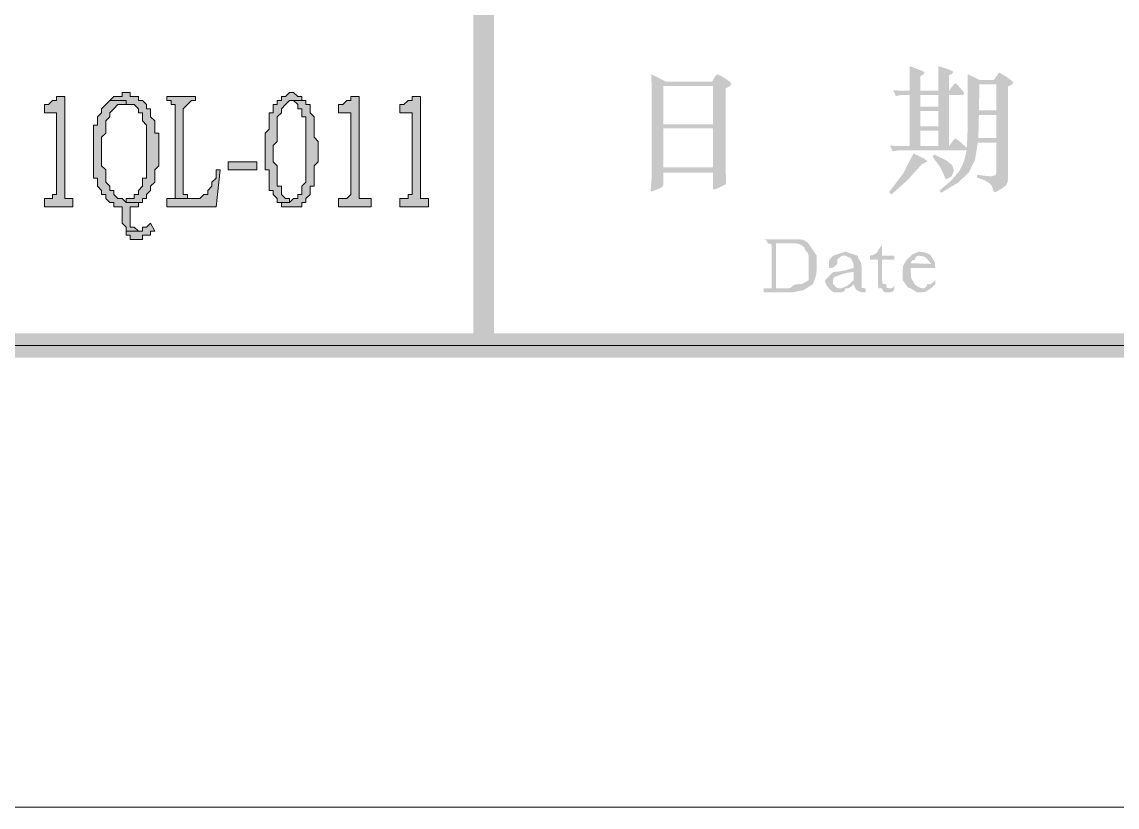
# Model space of a CAD drawing. Header units: millimetres. Extents: x 6 to 291, y 4 to 206.
# Drawn here: x 266.68 to 278.02, y 3.98 to 12.12 of the extents above; entities that cross this region are included whole.
import ezdxf

# ---------------------------------------------------------------- set-up
doc = ezdxf.new("R2010")
doc.units = ezdxf.units.MM
doc.layers.add('C00-00-00', color=7, linetype='Continuous')

msp = doc.modelspace()

# ---------------------------------------------------------------- hatches: boundary and pattern name
at = {"layer": 'C00-00-00'}
h = msp.add_hatch(color=256, dxfattribs=at)
h.dxf.hatch_style = 2
h.paths.add_polyline_path([(271.56834, 16.467664), (271.35666, 16.467664), (271.56834, 8.762999)])
h = msp.add_hatch(color=256, dxfattribs=at)
h.dxf.hatch_style = 2
h.paths.add_polyline_path([(271.35666, 16.467664), (271.56834, 8.762999), (271.35666, 8.762999)])
h = msp.add_hatch(color=256, dxfattribs=at)
h.dxf.hatch_style = 2
h.paths.add_polyline_path([(271.56834, 16.467664), (271.35666, 16.467664), (271.56834, 8.762999)])
h = msp.add_hatch(color=256, dxfattribs=at)
h.dxf.hatch_style = 2
h.paths.add_polyline_path([(271.35666, 16.467664), (271.56834, 8.762999), (271.35666, 8.762999)])
h = msp.add_hatch(color=256, dxfattribs=at)
h.paths.add_polyline_path([(273.351651, 11.49844), (273.831208, 11.49844), (273.858769, 11.553562), (273.880818, 11.57561), (273.901488, 11.567342), (273.946964, 11.542537), (273.988305, 11.514288), (274.013109, 11.49844), (274.029646, 11.470879), (274.013798, 11.452965), (273.969012, 11.426782), (273.969012, 10.583423), (273.974524, 10.456643), (273.969012, 10.434595), (273.935939, 10.418058), (273.880818, 10.390497), (273.842233, 10.379473), (273.83672, 10.39601), (273.83672, 10.555862), (273.32409, 10.555862), (273.32409, 10.429082), (273.313066, 10.407034), (273.291017, 10.395321), (273.252432, 10.379473), (273.214536, 10.364315), (273.197311, 10.357424), (273.191799, 10.368449), (273.202823, 10.511765), (273.202823, 11.459855), (273.197311, 11.57561)])
h.paths.add_polyline_path([(273.83672, 11.057468), (273.83672, 11.454343), (273.32409, 11.454343), (273.32409, 11.057468)])
h.paths.add_polyline_path([(273.83672, 10.610984), (273.83672, 11.013371), (273.32409, 11.013371), (273.32409, 10.610984)])
h = msp.add_hatch(color=256, dxfattribs=at)
h.paths.add_polyline_path([(273.351651, 11.49844), (273.831208, 11.49844), (273.858769, 11.553562), (273.880818, 11.57561), (273.901488, 11.567342), (273.946964, 11.542537), (273.988305, 11.514288), (274.013109, 11.49844), (274.029646, 11.470879), (274.013798, 11.452965), (273.969012, 11.426782), (273.969012, 10.583423), (273.974524, 10.456643), (273.969012, 10.434595), (273.935939, 10.418058), (273.880818, 10.390497), (273.842233, 10.379473), (273.83672, 10.39601), (273.83672, 10.555862), (273.32409, 10.555862), (273.32409, 10.429082), (273.313066, 10.407034), (273.291017, 10.395321), (273.252432, 10.379473), (273.214536, 10.364315), (273.197311, 10.357424), (273.191799, 10.368449), (273.202823, 10.511765), (273.202823, 11.459855), (273.197311, 11.57561)])
h.paths.add_polyline_path([(273.83672, 11.057468), (273.83672, 11.454343), (273.32409, 11.454343), (273.32409, 11.057468)])
h.paths.add_polyline_path([(273.83672, 10.610984), (273.83672, 11.013371), (273.32409, 11.013371), (273.32409, 10.610984)])
h = msp.add_hatch(color=256, dxfattribs=at)
h.paths.add_polyline_path([(276.28375, 11.404734), (276.333359, 11.470879), (276.349896, 11.481904), (276.366432, 11.469501), (276.399505, 11.432294), (276.431889, 11.391642), (276.443603, 11.371661), (276.421554, 11.360636), (276.28375, 11.360636), (276.28375, 10.83147), (276.333359, 10.897615), (276.349896, 10.90864), (276.387103, 10.884524), (276.465651, 10.814933), (276.469699, 10.859375), (276.47323, 10.926554), (276.475728, 11.016471), (276.476675, 11.129126), (276.476675, 11.36477), (276.476675, 11.57561), (276.603455, 11.514977), (276.746771, 11.514977), (276.785356, 11.570098), (276.801892, 11.592147), (276.826008, 11.580433), (276.879063, 11.548049), (276.931428, 11.509464), (276.950721, 11.487416), (276.935562, 11.47019), (276.895599, 11.448831), (276.895599, 10.495228), (276.888709, 10.453198), (276.87355, 10.42357), (276.812917, 10.379473), (276.775021, 10.359492), (276.757795, 10.351912), (276.741259, 10.368449), (276.728167, 10.413235), (276.702674, 10.445619), (276.653064, 10.475936), (276.570382, 10.506253), (276.575894, 10.533813), (276.662022, 10.521411), (276.71921, 10.517277), (276.763307, 10.528301), (276.774332, 10.55035), (276.774332, 10.864543), (276.581406, 10.864543), (276.55109, 10.683331), (276.4877, 10.555862), (276.373323, 10.449064), (276.201068, 10.3464), (276.184531, 10.368449), (276.316134, 10.483515), (276.393993, 10.577911), (276.43809, 10.672306), (276.465651, 10.787372), (275.760096, 10.787372), (275.699462, 10.776348), (275.671901, 10.836982), (275.743559, 10.83147), (275.875851, 10.83147), (275.875851, 11.360636), (275.793169, 11.360636), (275.732535, 11.349612), (275.704974, 11.410246), (275.776632, 11.404734), (275.875851, 11.404734), (275.875851, 11.531513), (275.875851, 11.658293), (275.953021, 11.630732), (275.991606, 11.615573), (276.013655, 11.608683), (276.030191, 11.592147), (276.018478, 11.574921), (275.986094, 11.553562), (275.986094, 11.404734), (276.173507, 11.404734), (276.173507, 11.537025), (276.173507, 11.658293), (276.239481, 11.638742), (276.287884, 11.621775), (276.317684, 11.607908), (276.327847, 11.597659), (276.316134, 11.581122), (276.28375, 11.564586)])
h.paths.add_polyline_path([(276.592431, 11.200784), (276.774332, 11.200784), (276.774332, 11.470879), (276.597943, 11.470879), (276.595187, 11.319295)])
h.paths.add_polyline_path([(276.173507, 11.360636), (275.986094, 11.360636), (275.986094, 11.239369), (276.173507, 11.239369)])
h.paths.add_polyline_path([(276.173507, 11.035419), (276.173507, 11.195272), (275.986094, 11.195272), (275.986094, 11.035419)])
h.paths.add_polyline_path([(276.774332, 11.151174), (276.592431, 11.151174), (276.586919, 10.914152), (276.774332, 10.914152)])
h.paths.add_polyline_path([(276.173507, 10.83147), (276.173507, 10.991322), (275.986094, 10.991322), (275.986094, 10.83147)])
h.paths.add_polyline_path([(275.914436, 10.754299), (276.026057, 10.700556), (276.063264, 10.671617), (276.035703, 10.660593), (275.997118, 10.638544), (275.85518, 10.48007), (275.688438, 10.329864), (275.660877, 10.351912), (275.808327, 10.546905)])
h.paths.add_polyline_path([(276.12941, 10.743275), (276.207958, 10.706068), (276.261702, 10.677129), (276.316823, 10.633032), (276.333359, 10.577911), (276.311311, 10.517277), (276.261702, 10.489716), (276.24172, 10.497984), (276.234141, 10.522789), (276.187976, 10.617874), (276.112873, 10.721227)])
h = msp.add_hatch(color=256, dxfattribs=at)
h.paths.add_polyline_path([(276.28375, 11.404734), (276.333359, 11.470879), (276.349896, 11.481904), (276.366432, 11.469501), (276.399505, 11.432294), (276.431889, 11.391642), (276.443603, 11.371661), (276.421554, 11.360636), (276.28375, 11.360636), (276.28375, 10.83147), (276.333359, 10.897615), (276.349896, 10.90864), (276.387103, 10.884524), (276.465651, 10.814933), (276.469699, 10.859375), (276.47323, 10.926554), (276.475728, 11.016471), (276.476675, 11.129126), (276.476675, 11.36477), (276.476675, 11.57561), (276.603455, 11.514977), (276.746771, 11.514977), (276.785356, 11.570098), (276.801892, 11.592147), (276.826008, 11.580433), (276.879063, 11.548049), (276.931428, 11.509464), (276.950721, 11.487416), (276.935562, 11.47019), (276.895599, 11.448831), (276.895599, 10.495228), (276.888709, 10.453198), (276.87355, 10.42357), (276.812917, 10.379473), (276.775021, 10.359492), (276.757795, 10.351912), (276.741259, 10.368449), (276.728167, 10.413235), (276.702674, 10.445619), (276.653064, 10.475936), (276.570382, 10.506253), (276.575894, 10.533813), (276.662022, 10.521411), (276.71921, 10.517277), (276.763307, 10.528301), (276.774332, 10.55035), (276.774332, 10.864543), (276.581406, 10.864543), (276.55109, 10.683331), (276.4877, 10.555862), (276.373323, 10.449064), (276.201068, 10.3464), (276.184531, 10.368449), (276.316134, 10.483515), (276.393993, 10.577911), (276.43809, 10.672306), (276.465651, 10.787372), (275.760096, 10.787372), (275.699462, 10.776348), (275.671901, 10.836982), (275.743559, 10.83147), (275.875851, 10.83147), (275.875851, 11.360636), (275.793169, 11.360636), (275.732535, 11.349612), (275.704974, 11.410246), (275.776632, 11.404734), (275.875851, 11.404734), (275.875851, 11.531513), (275.875851, 11.658293), (275.953021, 11.630732), (275.991606, 11.615573), (276.013655, 11.608683), (276.030191, 11.592147), (276.018478, 11.574921), (275.986094, 11.553562), (275.986094, 11.404734), (276.173507, 11.404734), (276.173507, 11.537025), (276.173507, 11.658293), (276.239481, 11.638742), (276.287884, 11.621775), (276.317684, 11.607908), (276.327847, 11.597659), (276.316134, 11.581122), (276.28375, 11.564586)])
h.paths.add_polyline_path([(276.592431, 11.200784), (276.774332, 11.200784), (276.774332, 11.470879), (276.597943, 11.470879), (276.595187, 11.319295)])
h.paths.add_polyline_path([(276.173507, 11.360636), (275.986094, 11.360636), (275.986094, 11.239369), (276.173507, 11.239369)])
h.paths.add_polyline_path([(276.173507, 11.035419), (276.173507, 11.195272), (275.986094, 11.195272), (275.986094, 11.035419)])
h.paths.add_polyline_path([(276.774332, 11.151174), (276.592431, 11.151174), (276.586919, 10.914152), (276.774332, 10.914152)])
h.paths.add_polyline_path([(276.173507, 10.83147), (276.173507, 10.991322), (275.986094, 10.991322), (275.986094, 10.83147)])
h.paths.add_polyline_path([(275.914436, 10.754299), (276.026057, 10.700556), (276.063264, 10.671617), (276.035703, 10.660593), (275.997118, 10.638544), (275.85518, 10.48007), (275.688438, 10.329864), (275.660877, 10.351912), (275.808327, 10.546905)])
h.paths.add_polyline_path([(276.12941, 10.743275), (276.207958, 10.706068), (276.261702, 10.677129), (276.316823, 10.633032), (276.333359, 10.577911), (276.311311, 10.517277), (276.261702, 10.489716), (276.24172, 10.497984), (276.234141, 10.522789), (276.187976, 10.617874), (276.112873, 10.721227)])
h = msp.add_hatch(color=256, dxfattribs=at)
h.dxf.hatch_style = 2
h.paths.add_polyline_path([(267.758333, 11.387677), (267.716, 11.387677), (267.716, 11.345343), (267.673667, 11.345343), (267.631333, 11.345343), (267.589, 11.30301), (267.758333, 11.30301), (267.758333, 11.260677), (267.800667, 11.260677), (267.843, 11.260677), (267.885333, 11.218343), (267.885333, 11.17601), (267.927667, 11.17601), (267.927667, 11.133677), (267.927667, 11.091343), (267.97, 11.04901), (267.97, 11.006677), (267.97, 10.964343), (267.97, 10.625677), (267.97, 10.583343), (267.97, 10.498677), (267.927667, 10.498677), (267.927667, 10.456343), (267.927667, 10.41401), (267.885333, 10.371677), (267.885333, 10.329343), (267.843, 10.329343), (267.843, 10.28701), (267.800667, 10.28701), (267.758333, 10.28701), (267.758333, 10.244677), (267.927667, 10.244677), (267.927667, 10.28701), (267.97, 10.28701), (267.97, 10.329343), (268.012333, 10.371677), (268.012333, 10.41401), (268.054667, 10.456343), (268.054667, 10.498677), (268.054667, 10.583343), (268.097, 10.625677), (268.097, 10.964343), (268.054667, 10.964343), (268.054667, 11.04901), (268.054667, 11.091343), (268.012333, 11.133677), (268.012333, 11.17601), (268.012333, 11.218343), (267.97, 11.218343), (267.97, 11.260677), (267.927667, 11.30301), (267.885333, 11.30301), (267.885333, 11.345343), (267.843, 11.345343), (267.800667, 11.345343), (267.800667, 11.387677)])
h = msp.add_hatch(color=256, dxfattribs=at)
h.dxf.hatch_style = 2
h.paths.add_polyline_path([(269.451673, 11.387677), (269.40934, 11.345343), (269.367006, 11.345343), (269.367006, 11.30301), (269.324673, 11.30301), (269.324673, 11.260677), (269.28234, 11.260677), (269.28234, 11.218343), (269.28234, 11.17601), (269.240006, 11.17601), (269.240006, 11.133677), (269.240006, 11.091343), (269.240006, 11.006677), (269.197673, 10.964343), (269.197673, 10.837343), (269.197673, 10.79501), (269.197673, 10.583343), (269.240006, 10.583343), (269.240006, 10.456343), (269.240006, 10.371677), (269.28234, 10.371677), (269.28234, 10.329343), (269.324673, 10.28701), (269.324673, 10.244677), (269.451673, 10.244677), (269.451673, 10.28701), (269.40934, 10.28701), (269.367006, 10.329343), (269.367006, 10.371677), (269.367006, 10.41401), (269.324673, 10.41401), (269.324673, 10.456343), (269.324673, 10.498677), (269.324673, 10.625677), (269.28234, 10.66801), (269.28234, 10.837343), (269.324673, 10.879677), (269.324673, 11.04901), (269.324673, 11.091343), (269.324673, 11.133677), (269.367006, 11.17601), (269.367006, 11.218343), (269.40934, 11.260677), (269.451673, 11.30301), (269.621006, 11.30301), (269.578673, 11.30301), (269.578673, 11.345343), (269.53634, 11.345343), (269.494006, 11.387677)])
h = msp.add_hatch(color=256, dxfattribs=at)
h.dxf.hatch_style = 2
h.paths.add_polyline_path([(267.123327, 11.345334), (267.080994, 11.345334), (267.03866, 11.345334), (267.03866, 11.303001), (266.996327, 11.303001), (266.953994, 11.260668), (266.91166, 11.260668), (266.91166, 11.176001), (267.03866, 11.176001), (267.03866, 10.414001), (267.03866, 10.329334), (266.996327, 10.329334), (266.996327, 10.287001), (266.91166, 10.287001), (266.91166, 10.202334), (267.207994, 10.202334), (267.207994, 10.287001), (267.123327, 10.287001)])
h = msp.add_hatch(color=256, dxfattribs=at)
h.dxf.hatch_style = 2
h.paths.add_polyline_path([(267.588996, 11.303008), (267.546663, 11.260675), (267.504329, 11.218342), (267.504329, 11.176008), (267.461996, 11.133675), (267.461996, 11.091342), (267.461996, 11.049008), (267.419663, 11.049008), (267.419663, 10.964342), (267.419663, 10.922008), (267.419663, 10.625675), (267.419663, 10.583342), (267.419663, 10.541008), (267.419663, 10.498675), (267.461996, 10.498675), (267.461996, 10.456342), (267.461996, 10.414008), (267.504329, 10.371675), (267.504329, 10.329342), (267.546663, 10.329342), (267.546663, 10.287008), (267.588996, 10.244675), (267.631329, 10.244675), (267.631329, 10.202342), (267.673663, 10.202342), (267.715996, 10.202342), (267.715996, 10.160008), (267.715996, 10.117675), (267.715996, 10.075342), (267.715996, 10.033008), (267.758329, 9.990675), (267.758329, 9.948342), (267.885329, 9.948342), (267.842996, 9.990675), (267.800663, 9.990675), (267.800663, 10.033008), (267.800663, 10.075342), (267.800663, 10.202342), (267.842996, 10.202342), (267.885329, 10.202342), (267.885329, 10.244675), (267.927663, 10.244675), (267.758329, 10.244675), (267.715996, 10.287008), (267.673663, 10.287008), (267.631329, 10.329342), (267.631329, 10.371675), (267.588996, 10.371675), (267.588996, 10.414008), (267.546663, 10.456342), (267.546663, 10.498675), (267.546663, 10.583342), (267.504329, 10.625675), (267.504329, 10.922008), (267.546663, 10.964342), (267.546663, 11.049008), (267.546663, 11.091342), (267.588996, 11.133675), (267.588996, 11.176008), (267.631329, 11.218342), (267.673663, 11.260675), (267.758329, 11.260675), (267.758329, 11.303008)])
h = msp.add_hatch(color=256, dxfattribs=at)
h.dxf.hatch_style = 2
h.paths.add_polyline_path([(268.477992, 11.345334), (268.181659, 11.345334), (268.181659, 11.303001), (268.223992, 11.303001), (268.223992, 11.260668), (268.266326, 11.260668), (268.266326, 10.329334), (268.266326, 10.287001), (268.435659, 10.287001), (268.393326, 10.287001), (268.393326, 10.329334), (268.350992, 10.329334), (268.350992, 11.218334), (268.393326, 11.260668), (268.435659, 11.303001), (268.477992, 11.303001)])
h = msp.add_hatch(color=256, dxfattribs=at)
h.dxf.hatch_style = 2
h.paths.add_polyline_path([(269.620994, 11.303008), (269.451661, 11.303008), (269.493994, 11.303008), (269.536328, 11.260675), (269.536328, 11.218342), (269.578661, 11.218342), (269.578661, 11.176008), (269.578661, 11.133675), (269.620994, 11.133675), (269.620994, 11.049008), (269.620994, 11.006675), (269.620994, 10.668008), (269.620994, 10.625675), (269.620994, 10.541008), (269.620994, 10.498675), (269.620994, 10.456342), (269.578661, 10.414008), (269.578661, 10.371675), (269.578661, 10.329342), (269.536328, 10.329342), (269.536328, 10.287008), (269.493994, 10.287008), (269.451661, 10.244675), (269.324661, 10.244675), (269.366994, 10.244675), (269.366994, 10.202342), (269.409328, 10.202342), (269.536328, 10.202342), (269.578661, 10.202342), (269.578661, 10.244675), (269.620994, 10.244675), (269.620994, 10.287008), (269.663328, 10.329342), (269.663328, 10.371675), (269.663328, 10.414008), (269.705661, 10.414008), (269.705661, 10.456342), (269.705661, 10.498675), (269.705661, 10.625675), (269.747994, 10.668008), (269.747994, 10.879675), (269.705661, 10.922008), (269.705661, 11.049008), (269.705661, 11.091342), (269.705661, 11.133675), (269.663328, 11.176008), (269.663328, 11.218342), (269.663328, 11.260675), (269.620994, 11.260675)])
h = msp.add_hatch(color=256, dxfattribs=at)
h.dxf.hatch_style = 2
h.paths.add_polyline_path([(270.171332, 11.345334), (270.128999, 11.345334), (270.086665, 11.345334), (270.086665, 11.303001), (270.044332, 11.303001), (270.001999, 11.260668), (269.959665, 11.260668), (269.959665, 11.176001), (270.086665, 11.176001), (270.086665, 10.414001), (270.086665, 10.329334), (270.044332, 10.287001), (269.959665, 10.287001), (269.959665, 10.202334), (270.298332, 10.202334), (270.298332, 10.287001), (270.171332, 10.287001), (270.171332, 10.329334)])
h = msp.add_hatch(color=256, dxfattribs=at)
h.dxf.hatch_style = 2
h.paths.add_polyline_path([(270.806339, 11.345334), (270.764005, 11.345334), (270.721672, 11.345334), (270.721672, 11.303001), (270.679339, 11.303001), (270.637005, 11.260668), (270.594672, 11.260668), (270.594672, 11.176001), (270.721672, 11.176001), (270.721672, 10.414001), (270.721672, 10.329334), (270.679339, 10.329334), (270.679339, 10.287001), (270.594672, 10.287001), (270.594672, 10.202334), (270.891005, 10.202334), (270.891005, 10.287001), (270.806339, 10.287001)])
h = msp.add_hatch(color=256, dxfattribs=at)
h.dxf.hatch_style = 2
h.paths.add_polyline_path([(268.816667, 10.668002), (269.112999, 10.668002), (269.112999, 10.583333), (268.816667, 10.583333)])
h = msp.add_hatch(color=256, dxfattribs=at)
h.dxf.hatch_style = 2
h.paths.add_polyline_path([(268.689672, 10.583333), (268.689672, 10.541), (268.689672, 10.498666), (268.647339, 10.456333), (268.647339, 10.414), (268.605005, 10.371666), (268.605005, 10.329333), (268.562672, 10.329333), (268.520339, 10.287), (268.435672, 10.287), (268.266339, 10.287), (268.181672, 10.287), (268.181672, 10.202333), (268.689672, 10.202333), (268.732005, 10.583333)])
h = msp.add_hatch(color=256, dxfattribs=at)
h.dxf.hatch_style = 2
h.paths.add_polyline_path([(268.012339, 10.032995), (267.970006, 9.990662), (267.927672, 9.990662), (267.927672, 9.948329), (267.758339, 9.948329), (267.758339, 9.905995), (267.800672, 9.905995), (267.800672, 9.863662), (267.927672, 9.863662), (267.927672, 9.905995), (267.970006, 9.905995), (268.012339, 9.905995), (268.012339, 9.948329), (268.054672, 9.948329)])
h = msp.add_hatch(color=256, dxfattribs=at)
h.paths.add_polyline_path([(274.362323, 9.863674), (274.57399, 9.863674), (274.674531, 9.863674), (274.743323, 9.863674), (274.774412, 9.85706), (274.801531, 9.842508), (274.820714, 9.827956), (274.870323, 9.757841), (274.912656, 9.694341), (274.912656, 9.667883), (274.912656, 9.609674), (274.911995, 9.552789), (274.907365, 9.503841), (274.894797, 9.454893), (274.870323, 9.398008), (274.780365, 9.339799), (274.658656, 9.313341), (274.362323, 9.313341), (274.362323, 9.355674), (274.404656, 9.355674), (274.44699, 9.355674), (274.44699, 9.398008), (274.44699, 9.440341), (274.44699, 9.779008), (274.441698, 9.816049), (274.404656, 9.821341), (274.399365, 9.842508), (274.386797, 9.85706)])
h.paths.add_polyline_path([(274.489323, 9.355674), (274.616323, 9.355674), (274.641458, 9.362289), (274.658656, 9.376841), (274.675854, 9.391393), (274.70099, 9.398008), (274.76449, 9.403299), (274.82799, 9.440341), (274.82799, 9.509133), (274.82799, 9.609674), (274.82799, 9.652008), (274.82799, 9.694341), (274.821375, 9.719477), (274.806823, 9.736674), (274.792271, 9.753872), (274.785656, 9.779008), (274.759198, 9.800174), (274.732078, 9.814727), (274.70099, 9.821341), (274.679823, 9.821341), (274.658656, 9.821341), (274.632198, 9.821341), (274.57399, 9.821341), (274.489323, 9.821341)])
h = msp.add_hatch(color=256, dxfattribs=at)
h.paths.add_polyline_path([(274.362323, 9.863674), (274.57399, 9.863674), (274.674531, 9.863674), (274.743323, 9.863674), (274.774412, 9.85706), (274.801531, 9.842508), (274.820714, 9.827956), (274.870323, 9.757841), (274.912656, 9.694341), (274.912656, 9.667883), (274.912656, 9.609674), (274.911995, 9.552789), (274.907365, 9.503841), (274.894797, 9.454893), (274.870323, 9.398008), (274.780365, 9.339799), (274.658656, 9.313341), (274.362323, 9.313341), (274.362323, 9.355674), (274.404656, 9.355674), (274.44699, 9.355674), (274.44699, 9.398008), (274.44699, 9.440341), (274.44699, 9.779008), (274.441698, 9.816049), (274.404656, 9.821341), (274.399365, 9.842508), (274.386797, 9.85706)])
h.paths.add_polyline_path([(274.489323, 9.355674), (274.616323, 9.355674), (274.641458, 9.362289), (274.658656, 9.376841), (274.675854, 9.391393), (274.70099, 9.398008), (274.76449, 9.403299), (274.82799, 9.440341), (274.82799, 9.509133), (274.82799, 9.609674), (274.82799, 9.652008), (274.82799, 9.694341), (274.821375, 9.719477), (274.806823, 9.736674), (274.792271, 9.753872), (274.785656, 9.779008), (274.759198, 9.800174), (274.732078, 9.814727), (274.70099, 9.821341), (274.679823, 9.821341), (274.658656, 9.821341), (274.632198, 9.821341), (274.57399, 9.821341), (274.489323, 9.821341)])
h = msp.add_hatch(color=256, dxfattribs=at)
h.dxf.hatch_style = 2
h.paths.add_polyline_path([(275.589994, 9.821332), (275.589994, 9.694332), (275.716994, 9.694332), (275.716994, 9.651999), (275.589994, 9.651999), (275.589994, 9.440332), (275.595285, 9.40329), (275.632327, 9.397999), (275.637619, 9.360957), (275.67466, 9.355665), (275.695827, 9.360957), (275.710379, 9.373525), (275.716994, 9.397999), (275.716994, 9.355665), (275.709718, 9.331191), (275.690535, 9.318624), (275.663416, 9.313993), (275.632327, 9.313332), (275.61116, 9.318624), (275.596608, 9.331191), (275.589994, 9.355665), (275.552952, 9.355665), (275.54766, 9.397999), (275.54766, 9.440332), (275.54766, 9.651999), (275.462994, 9.651999), (275.462994, 9.694332), (275.494082, 9.700946), (275.521202, 9.715499), (275.540384, 9.730051), (275.554275, 9.761801), (275.568827, 9.778999), (275.583379, 9.796196)])
h = msp.add_hatch(color=256, dxfattribs=at)
h.dxf.hatch_style = 2
h.paths.add_polyline_path([(275.589994, 9.821332), (275.589994, 9.694332), (275.716994, 9.694332), (275.716994, 9.651999), (275.589994, 9.651999), (275.589994, 9.440332), (275.595285, 9.40329), (275.632327, 9.397999), (275.637619, 9.360957), (275.67466, 9.355665), (275.695827, 9.360957), (275.710379, 9.373525), (275.716994, 9.397999), (275.716994, 9.355665), (275.709718, 9.331191), (275.690535, 9.318624), (275.663416, 9.313993), (275.632327, 9.313332), (275.61116, 9.318624), (275.596608, 9.331191), (275.589994, 9.355665), (275.552952, 9.355665), (275.54766, 9.397999), (275.54766, 9.440332), (275.54766, 9.651999), (275.462994, 9.651999), (275.462994, 9.694332), (275.494082, 9.700946), (275.521202, 9.715499), (275.540384, 9.730051), (275.554275, 9.761801), (275.568827, 9.778999), (275.583379, 9.796196)])
h = msp.add_hatch(color=256, dxfattribs=at)
h.paths.add_polyline_path([(275.293661, 9.567342), (275.293661, 9.609675), (275.267203, 9.667884), (275.208995, 9.694342), (275.183859, 9.693681), (275.166661, 9.68905), (275.149463, 9.676483), (275.124328, 9.652009), (275.124328, 9.609675), (275.103161, 9.588509), (275.088609, 9.573957), (275.060828, 9.567342), (275.039661, 9.567342), (275.039661, 9.604384), (275.040323, 9.634811), (275.044953, 9.652009), (275.057521, 9.669207), (275.081995, 9.694342), (275.145495, 9.715509), (275.208995, 9.736675), (275.272495, 9.715509), (275.335995, 9.694342), (275.342609, 9.668545), (275.357161, 9.646717), (275.371713, 9.616952), (275.378328, 9.567342), (275.378328, 9.440342), (275.378328, 9.4033), (275.378328, 9.360967), (275.420661, 9.355675), (275.420661, 9.313342), (275.378328, 9.313342), (275.32012, 9.3398), (275.293661, 9.398009), (275.268526, 9.373535), (275.251328, 9.360967), (275.23413, 9.356337), (275.208995, 9.355675), (275.201719, 9.331202), (275.182536, 9.318634), (275.155417, 9.314004), (275.124328, 9.313342), (275.099193, 9.314004), (275.081995, 9.318634), (275.064797, 9.331202), (275.039661, 9.355675), (275.018495, 9.382134), (275.003943, 9.409254), (274.997328, 9.440342), (275.023786, 9.4668), (275.050906, 9.49392), (275.081995, 9.525009), (275.097208, 9.52567), (275.140203, 9.5303), (275.20701, 9.542868)])
h.paths.add_polyline_path([(275.293661, 9.525009), (275.231484, 9.518394), (275.177245, 9.503842), (275.13888, 9.48929), (275.124328, 9.482675), (275.099854, 9.476061), (275.087286, 9.461509), (275.082656, 9.446957), (275.081995, 9.4033), (275.10713, 9.373535), (275.124328, 9.360967), (275.141526, 9.356337), (275.166661, 9.355675), (275.230161, 9.382134), (275.293661, 9.440342)])
h = msp.add_hatch(color=256, dxfattribs=at)
h.paths.add_polyline_path([(275.293661, 9.567342), (275.293661, 9.609675), (275.267203, 9.667884), (275.208995, 9.694342), (275.183859, 9.693681), (275.166661, 9.68905), (275.149463, 9.676483), (275.124328, 9.652009), (275.124328, 9.609675), (275.103161, 9.588509), (275.088609, 9.573957), (275.060828, 9.567342), (275.039661, 9.567342), (275.039661, 9.604384), (275.040323, 9.634811), (275.044953, 9.652009), (275.057521, 9.669207), (275.081995, 9.694342), (275.145495, 9.715509), (275.208995, 9.736675), (275.272495, 9.715509), (275.335995, 9.694342), (275.342609, 9.668545), (275.357161, 9.646717), (275.371713, 9.616952), (275.378328, 9.567342), (275.378328, 9.440342), (275.378328, 9.4033), (275.378328, 9.360967), (275.420661, 9.355675), (275.420661, 9.313342), (275.378328, 9.313342), (275.32012, 9.3398), (275.293661, 9.398009), (275.268526, 9.373535), (275.251328, 9.360967), (275.23413, 9.356337), (275.208995, 9.355675), (275.201719, 9.331202), (275.182536, 9.318634), (275.155417, 9.314004), (275.124328, 9.313342), (275.099193, 9.314004), (275.081995, 9.318634), (275.064797, 9.331202), (275.039661, 9.355675), (275.018495, 9.382134), (275.003943, 9.409254), (274.997328, 9.440342), (275.023786, 9.4668), (275.050906, 9.49392), (275.081995, 9.525009), (275.097208, 9.52567), (275.140203, 9.5303), (275.20701, 9.542868)])
h.paths.add_polyline_path([(275.293661, 9.525009), (275.231484, 9.518394), (275.177245, 9.503842), (275.13888, 9.48929), (275.124328, 9.482675), (275.099854, 9.476061), (275.087286, 9.461509), (275.082656, 9.446957), (275.081995, 9.4033), (275.10713, 9.373535), (275.124328, 9.360967), (275.141526, 9.356337), (275.166661, 9.355675), (275.230161, 9.382134), (275.293661, 9.440342)])
h = msp.add_hatch(color=256, dxfattribs=at)
h.paths.add_polyline_path([(276.140348, 9.440331), (276.140348, 9.397998), (276.119181, 9.376831), (276.104629, 9.362279), (276.034514, 9.318623), (275.971014, 9.313331), (275.944556, 9.318623), (275.886348, 9.355665), (275.861212, 9.362941), (275.844014, 9.382123), (275.826816, 9.409243), (275.801681, 9.440331), (275.801681, 9.46679), (275.801681, 9.524998), (275.806973, 9.588498), (275.844014, 9.651998), (275.907514, 9.710206), (275.971014, 9.736665), (276.026577, 9.73005), (276.066264, 9.715498), (276.090077, 9.700946), (276.135056, 9.630831), (276.140348, 9.567331), (275.886348, 9.567331), (275.886348, 9.53029), (275.891639, 9.461498), (275.928681, 9.397998), (275.955139, 9.376831), (275.982259, 9.362279), (276.013348, 9.355665), (276.034514, 9.360956), (276.049066, 9.373524), (276.055681, 9.397998), (276.080816, 9.398659), (276.098014, 9.40329), (276.115212, 9.415857)])
h.paths.add_polyline_path([(276.098014, 9.609665), (276.072217, 9.640753), (276.050389, 9.667873), (276.020624, 9.687055), (275.971014, 9.694331), (275.949848, 9.68904), (275.935296, 9.676472), (275.928681, 9.651998), (275.904207, 9.645383), (275.891639, 9.630831), (275.887009, 9.616279)])
h = msp.add_hatch(color=256, dxfattribs=at)
h.paths.add_polyline_path([(276.140348, 9.440331), (276.140348, 9.397998), (276.119181, 9.376831), (276.104629, 9.362279), (276.034514, 9.318623), (275.971014, 9.313331), (275.944556, 9.318623), (275.886348, 9.355665), (275.861212, 9.362941), (275.844014, 9.382123), (275.826816, 9.409243), (275.801681, 9.440331), (275.801681, 9.46679), (275.801681, 9.524998), (275.806973, 9.588498), (275.844014, 9.651998), (275.907514, 9.710206), (275.971014, 9.736665), (276.026577, 9.73005), (276.066264, 9.715498), (276.090077, 9.700946), (276.135056, 9.630831), (276.140348, 9.567331), (275.886348, 9.567331), (275.886348, 9.53029), (275.891639, 9.461498), (275.928681, 9.397998), (275.955139, 9.376831), (275.982259, 9.362279), (276.013348, 9.355665), (276.034514, 9.360956), (276.049066, 9.373524), (276.055681, 9.397998), (276.080816, 9.398659), (276.098014, 9.40329), (276.115212, 9.415857)])
h.paths.add_polyline_path([(276.098014, 9.609665), (276.072217, 9.640753), (276.050389, 9.667873), (276.020624, 9.687055), (275.971014, 9.694331), (275.949848, 9.68904), (275.935296, 9.676472), (275.928681, 9.651998), (275.904207, 9.645383), (275.891639, 9.630831), (275.887009, 9.616279)])
h = msp.add_hatch(color=256, dxfattribs=at)
h.dxf.hatch_style = 2
h.paths.add_polyline_path([(286.469659, 8.636004), (286.173327, 8.89001), (17.653, 8.636004)])
h = msp.add_hatch(color=256, dxfattribs=at)
h.dxf.hatch_style = 2
h.paths.add_polyline_path([(286.173327, 8.89001), (17.653, 8.636004), (17.907, 8.89001)])
h = msp.add_hatch(color=256, dxfattribs=at)
h.dxf.hatch_style = 2
h.paths.add_polyline_path([(101.388337, 8.847667), (101.388337, 8.67833), (286.342664, 8.847667)])
h = msp.add_hatch(color=256, dxfattribs=at)
h.dxf.hatch_style = 2
h.paths.add_polyline_path([(101.388337, 8.67833), (286.342664, 8.847667), (286.342664, 8.67833)])

# ---------------------------------------------------------------- linework, layer by layer
at = {"layer": 'C00-00-00', "lineweight": 15}
for points in [[(291.126319, 205.740002), (5.799667, 205.740002), (5.799667, 3.979343), (291.126319, 3.979343)], [(286.342664, 8.762999), (103.759001, 8.762999)], [(139.784669, 8.762999), (103.759001, 8.762999), (286.342664, 8.762999)], [(139.784669, 8.762999), (103.759001, 8.762999), (286.342664, 8.762999)]]:
    msp.add_lwpolyline(points, dxfattribs=at)
at = {"layer": 'C00-00-00', "lineweight": 13}
for points in [[(267.758333, 11.387677), (267.716, 11.387677), (267.716, 11.345343), (267.673667, 11.345343), (267.631333, 11.345343), (267.589, 11.30301), (267.758333, 11.30301), (267.758333, 11.260677), (267.800667, 11.260677), (267.843, 11.260677), (267.885333, 11.218343), (267.885333, 11.17601), (267.927667, 11.17601), (267.927667, 11.133677), (267.927667, 11.091343), (267.97, 11.04901), (267.97, 11.006677), (267.97, 10.964343), (267.97, 10.625677), (267.97, 10.583343), (267.97, 10.498677), (267.927667, 10.498677), (267.927667, 10.456343), (267.927667, 10.41401), (267.885333, 10.371677), (267.885333, 10.329343), (267.843, 10.329343), (267.843, 10.28701), (267.800667, 10.28701), (267.758333, 10.28701), (267.758333, 10.244677), (267.927667, 10.244677), (267.927667, 10.28701), (267.97, 10.28701), (267.97, 10.329343), (268.012333, 10.371677), (268.012333, 10.41401), (268.054667, 10.456343), (268.054667, 10.498677), (268.054667, 10.583343), (268.097, 10.625677), (268.097, 10.964343), (268.054667, 10.964343), (268.054667, 11.04901), (268.054667, 11.091343), (268.012333, 11.133677), (268.012333, 11.17601), (268.012333, 11.218343), (267.97, 11.218343), (267.97, 11.260677), (267.927667, 11.30301), (267.885333, 11.30301), (267.885333, 11.345343), (267.843, 11.345343), (267.800667, 11.345343), (267.800667, 11.387677)], [(269.451673, 11.387677), (269.40934, 11.345343), (269.367006, 11.345343), (269.367006, 11.30301), (269.324673, 11.30301), (269.324673, 11.260677), (269.28234, 11.260677), (269.28234, 11.218343), (269.28234, 11.17601), (269.240006, 11.17601), (269.240006, 11.133677), (269.240006, 11.091343), (269.240006, 11.006677), (269.197673, 10.964343), (269.197673, 10.837343), (269.197673, 10.79501), (269.197673, 10.583343), (269.240006, 10.583343), (269.240006, 10.456343), (269.240006, 10.371677), (269.28234, 10.371677), (269.28234, 10.329343), (269.324673, 10.28701), (269.324673, 10.244677), (269.451673, 10.244677), (269.451673, 10.28701), (269.40934, 10.28701), (269.367006, 10.329343), (269.367006, 10.371677), (269.367006, 10.41401), (269.324673, 10.41401), (269.324673, 10.456343), (269.324673, 10.498677), (269.324673, 10.625677), (269.28234, 10.66801), (269.28234, 10.837343), (269.324673, 10.879677), (269.324673, 11.04901), (269.324673, 11.091343), (269.324673, 11.133677), (269.367006, 11.17601), (269.367006, 11.218343), (269.40934, 11.260677), (269.451673, 11.30301), (269.621006, 11.30301), (269.578673, 11.30301), (269.578673, 11.345343), (269.53634, 11.345343), (269.494006, 11.387677)], [(267.123327, 11.345334), (267.080994, 11.345334), (267.03866, 11.345334), (267.03866, 11.303001), (266.996327, 11.303001), (266.953994, 11.260668), (266.91166, 11.260668), (266.91166, 11.176001), (267.03866, 11.176001), (267.03866, 10.414001), (267.03866, 10.329334), (266.996327, 10.329334), (266.996327, 10.287001), (266.91166, 10.287001), (266.91166, 10.202334), (267.207994, 10.202334), (267.207994, 10.287001), (267.123327, 10.287001)], [(267.588996, 11.303008), (267.546663, 11.260675), (267.504329, 11.218342), (267.504329, 11.176008), (267.461996, 11.133675), (267.461996, 11.091342), (267.461996, 11.049008), (267.419663, 11.049008), (267.419663, 10.964342), (267.419663, 10.922008), (267.419663, 10.625675), (267.419663, 10.583342), (267.419663, 10.541008), (267.419663, 10.498675), (267.461996, 10.498675), (267.461996, 10.456342), (267.461996, 10.414008), (267.504329, 10.371675), (267.504329, 10.329342), (267.546663, 10.329342), (267.546663, 10.287008), (267.588996, 10.244675), (267.631329, 10.244675), (267.631329, 10.202342), (267.673663, 10.202342), (267.715996, 10.202342), (267.715996, 10.160008), (267.715996, 10.117675), (267.715996, 10.075342), (267.715996, 10.033008), (267.758329, 9.990675), (267.758329, 9.948342), (267.885329, 9.948342), (267.842996, 9.990675), (267.800663, 9.990675), (267.800663, 10.033008), (267.800663, 10.075342), (267.800663, 10.202342), (267.842996, 10.202342), (267.885329, 10.202342), (267.885329, 10.244675), (267.927663, 10.244675), (267.758329, 10.244675), (267.715996, 10.287008), (267.673663, 10.287008), (267.631329, 10.329342), (267.631329, 10.371675), (267.588996, 10.371675), (267.588996, 10.414008), (267.546663, 10.456342), (267.546663, 10.498675), (267.546663, 10.583342), (267.504329, 10.625675), (267.504329, 10.922008), (267.546663, 10.964342), (267.546663, 11.049008), (267.546663, 11.091342), (267.588996, 11.133675), (267.588996, 11.176008), (267.631329, 11.218342), (267.673663, 11.260675), (267.758329, 11.260675), (267.758329, 11.303008)], [(268.477992, 11.345334), (268.181659, 11.345334), (268.181659, 11.303001), (268.223992, 11.303001), (268.223992, 11.260668), (268.266326, 11.260668), (268.266326, 10.329334), (268.266326, 10.287001), (268.435659, 10.287001), (268.393326, 10.287001), (268.393326, 10.329334), (268.350992, 10.329334), (268.350992, 11.218334), (268.393326, 11.260668), (268.435659, 11.303001), (268.477992, 11.303001)], [(269.620994, 11.303008), (269.451661, 11.303008), (269.493994, 11.303008), (269.536328, 11.260675), (269.536328, 11.218342), (269.578661, 11.218342), (269.578661, 11.176008), (269.578661, 11.133675), (269.620994, 11.133675), (269.620994, 11.049008), (269.620994, 11.006675), (269.620994, 10.668008), (269.620994, 10.625675), (269.620994, 10.541008), (269.620994, 10.498675), (269.620994, 10.456342), (269.578661, 10.414008), (269.578661, 10.371675), (269.578661, 10.329342), (269.536328, 10.329342), (269.536328, 10.287008), (269.493994, 10.287008), (269.451661, 10.244675), (269.324661, 10.244675), (269.366994, 10.244675), (269.366994, 10.202342), (269.409328, 10.202342), (269.536328, 10.202342), (269.578661, 10.202342), (269.578661, 10.244675), (269.620994, 10.244675), (269.620994, 10.287008), (269.663328, 10.329342), (269.663328, 10.371675), (269.663328, 10.414008), (269.705661, 10.414008), (269.705661, 10.456342), (269.705661, 10.498675), (269.705661, 10.625675), (269.747994, 10.668008), (269.747994, 10.879675), (269.705661, 10.922008), (269.705661, 11.049008), (269.705661, 11.091342), (269.705661, 11.133675), (269.663328, 11.176008), (269.663328, 11.218342), (269.663328, 11.260675), (269.620994, 11.260675)], [(270.171332, 11.345334), (270.128999, 11.345334), (270.086665, 11.345334), (270.086665, 11.303001), (270.044332, 11.303001), (270.001999, 11.260668), (269.959665, 11.260668), (269.959665, 11.176001), (270.086665, 11.176001), (270.086665, 10.414001), (270.086665, 10.329334), (270.044332, 10.287001), (269.959665, 10.287001), (269.959665, 10.202334), (270.298332, 10.202334), (270.298332, 10.287001), (270.171332, 10.287001), (270.171332, 10.329334)], [(270.806339, 11.345334), (270.764005, 11.345334), (270.721672, 11.345334), (270.721672, 11.303001), (270.679339, 11.303001), (270.637005, 11.260668), (270.594672, 11.260668), (270.594672, 11.176001), (270.721672, 11.176001), (270.721672, 10.414001), (270.721672, 10.329334), (270.679339, 10.329334), (270.679339, 10.287001), (270.594672, 10.287001), (270.594672, 10.202334), (270.891005, 10.202334), (270.891005, 10.287001), (270.806339, 10.287001)], [(268.816667, 10.668002), (269.112999, 10.668002), (269.112999, 10.583333), (268.816667, 10.583333)], [(268.689672, 10.583333), (268.689672, 10.541), (268.689672, 10.498666), (268.647339, 10.456333), (268.647339, 10.414), (268.605005, 10.371666), (268.605005, 10.329333), (268.562672, 10.329333), (268.520339, 10.287), (268.435672, 10.287), (268.266339, 10.287), (268.181672, 10.287), (268.181672, 10.202333), (268.689672, 10.202333), (268.732005, 10.583333)], [(268.012339, 10.032995), (267.970006, 9.990662), (267.927672, 9.990662), (267.927672, 9.948329), (267.758339, 9.948329), (267.758339, 9.905995), (267.800672, 9.905995), (267.800672, 9.863662), (267.927672, 9.863662), (267.927672, 9.905995), (267.970006, 9.905995), (268.012339, 9.905995), (268.012339, 9.948329), (268.054672, 9.948329)]]:
    msp.add_lwpolyline(points, close=True, dxfattribs=at)

doc.saveas('drawing.dxf')
